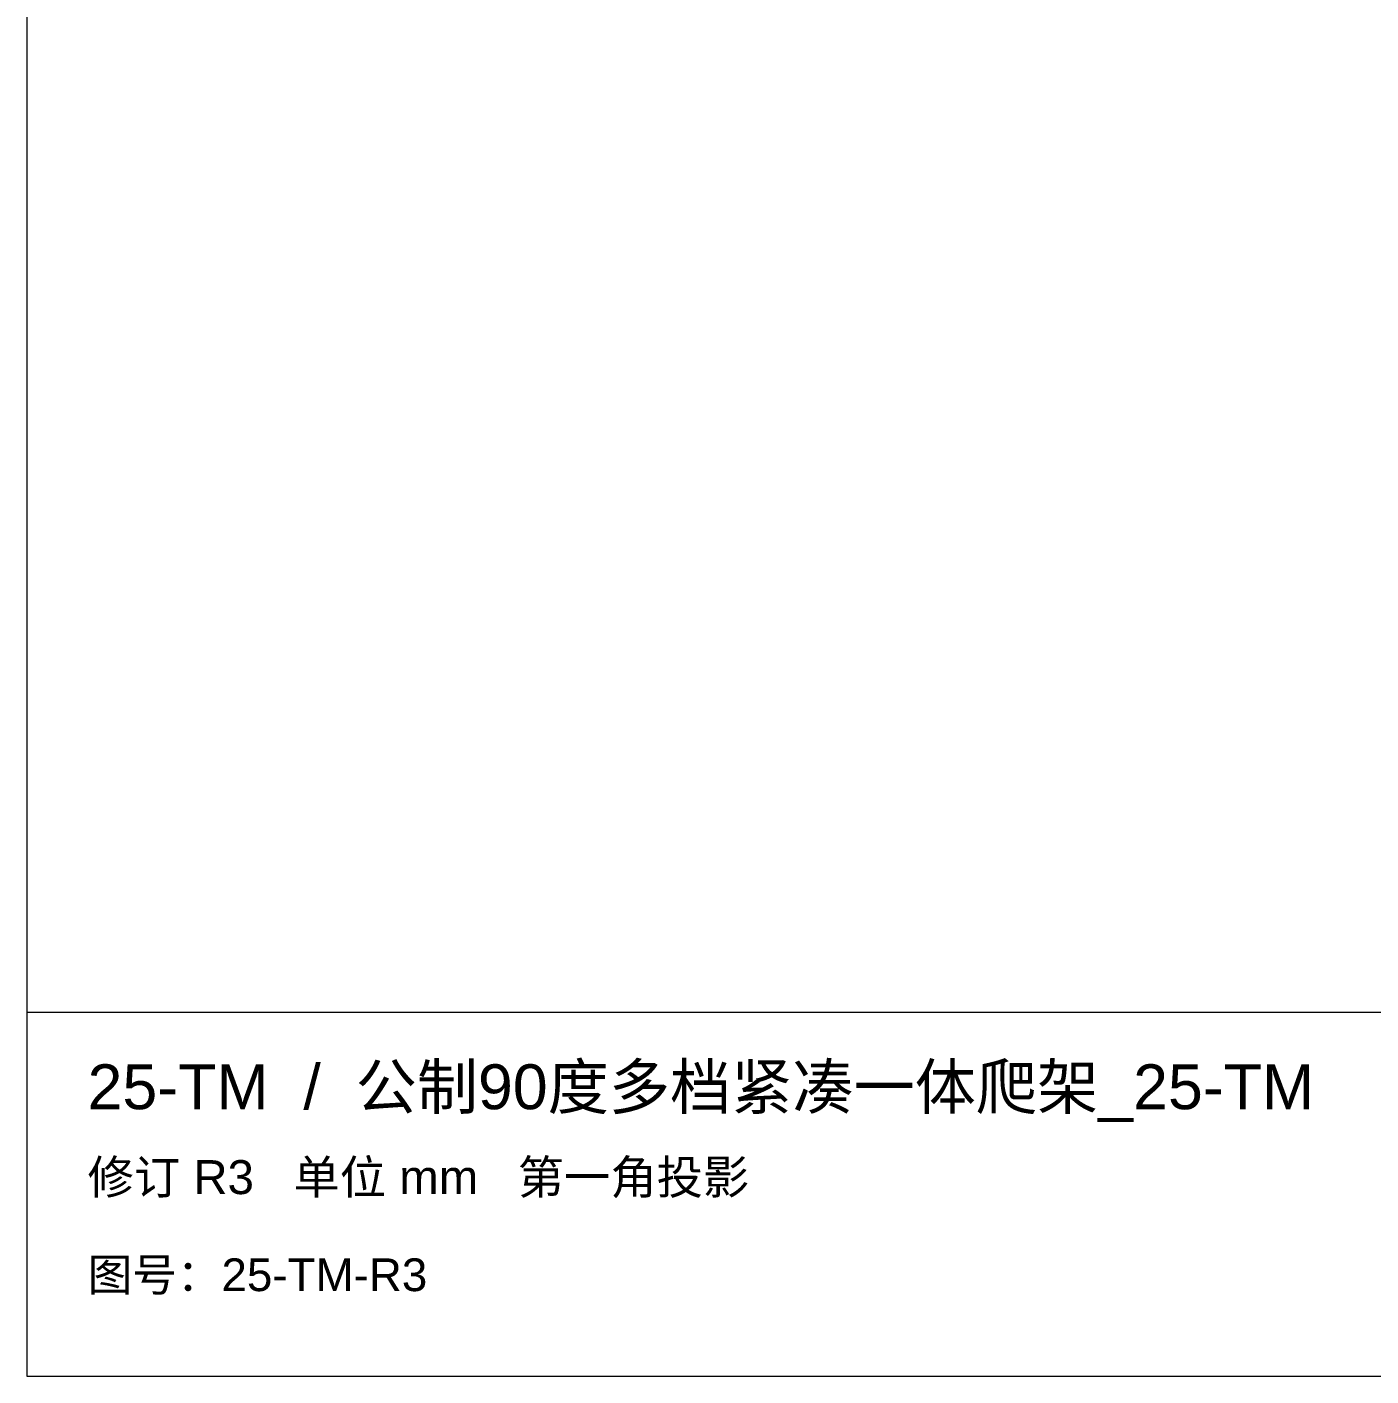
# Paper-space layout '01_三视图' of a CAD drawing. Header units: millimetres. Extents: x 8 to 451, y 8 to 289.
# Drawn here: x 8 to 118.9, y 8 to 119.2 of the extents above; entities that cross this region are included whole.
import ezdxf

# ---------------------------------------------------------------- set-up
doc = ezdxf.new("R2010")
doc.units = ezdxf.units.MM
doc.layers.add('ANNOTATIONS', color=7, linetype='CONTINUOUS', lineweight=18)
doc.styles.add('CJK', font='Arial Unicode.ttf')

psp = doc.layouts.new('01_三视图')

# ---------------------------------------------------------------- linework, layer by layer
at = {"layer": 'ANNOTATIONS'}
for p, q in [((8, 289), (8, 8)), ((8, 38), (412, 38)), ((8, 8), (412, 8))]:
    psp.add_line(p, q, dxfattribs=at)

# ---------------------------------------------------------------- texts
at = {"layer": 'ANNOTATIONS', "style": 'CJK'}
for s, height, p in [('25-TM  /  公制90度多档紧凑一体爬架_25-TM', 3.7, (13, 30)), ('修订 R3   单位 mm   第一角投影', 2.8, (13, 23)), ('图号：25-TM-R3', 2.7, (13, 15))]:
    psp.add_text(s, height=height, dxfattribs=at).set_placement(p)

doc.saveas('drawing.dxf')
